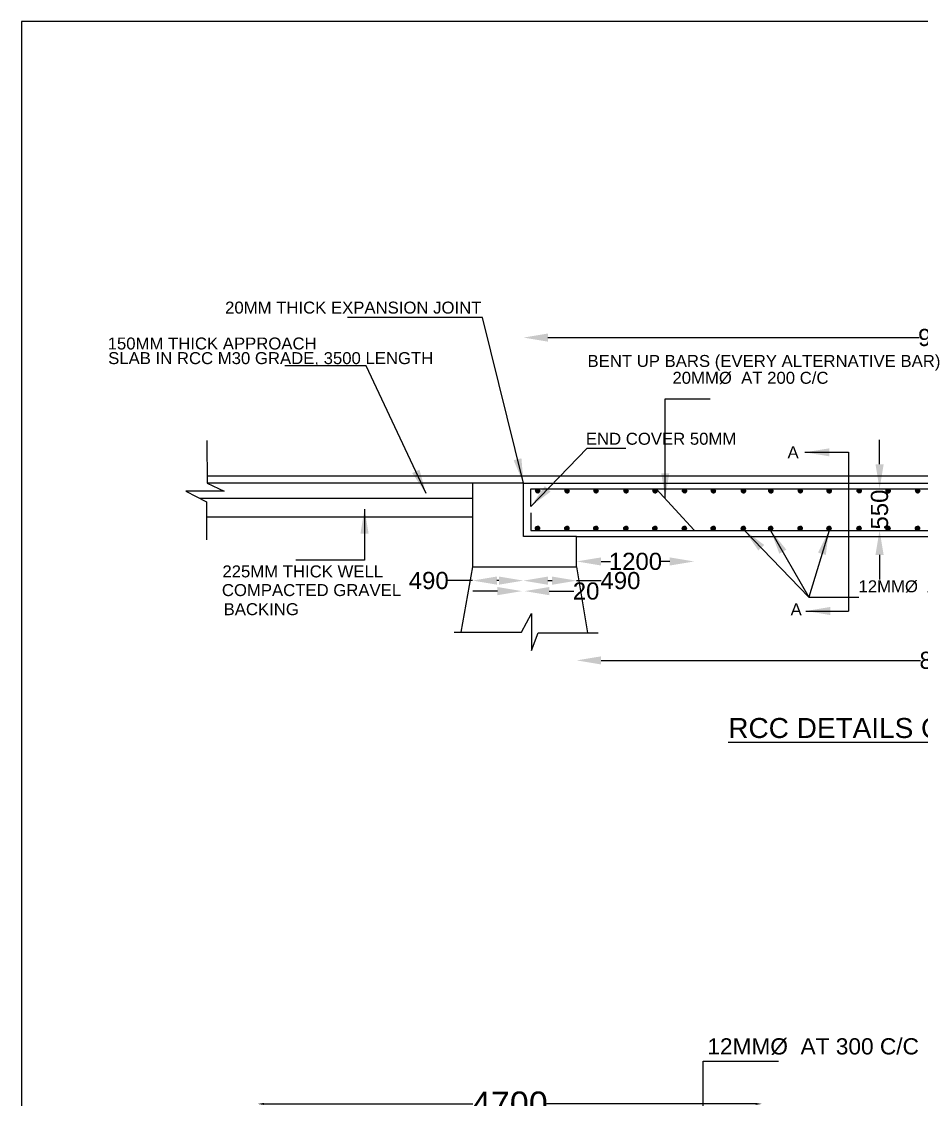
# Model space of a CAD drawing. Header units: millimetres. Extents: x 114438 to 125218, y -166310 to 12693.
# Drawn here: x 114438 to 118110, y 8292 to 12693 of the extents above; entities that cross this region are included whole.
import ezdxf

# ---------------------------------------------------------------- set-up
doc = ezdxf.new("R2010")
doc.units = ezdxf.units.MM
doc.header["$MEASUREMENT"] = 0
for name, color, linetype in [('DIMENSION', 7, 'Continuous'), ('DRAWING', 7, 'Continuous'), ('TEXT', 7, 'Continuous')]:
    doc.layers.add(name, color=color, linetype=linetype)
doc.styles.get("Standard").update_dxf_attribs({"font": 'arial.ttf'})
doc.dimstyles.new('ST100', dxfattribs={"dimtxt": 100, "dimasz": 25, "dimexe": 0, "dimexo": 300, "dimgap": 0.09, "dimtad": 0, "dimtih": 1, "dimtoh": 1, "dimdec": 0, "dimzin": 0, "dimdsep": 46, "dimtxsty": 'Standard', "dimcen": 0, "dimse1": 1, "dimse2": 1, "dimadec": 0, "dimazin": 0, "dimtfac": 1, "dimtdec": 0, "dimtofl": 0, "dimtmove": 0, "dimatfit": 3, "dimfxl": 2000, "dimtolj": 1, "dimtzin": 0, "dimarcsym": 0})
doc.dimstyles.get("Standard").update_dxf_attribs({"dimtxt": 70, "dimasz": 100, "dimexe": 0.18, "dimexo": 0.0625, "dimgap": 0.09, "dimtad": 0, "dimdec": 0, "dimzin": 0, "dimdsep": 46, "dimtxsty": 'Standard', "dimcen": 0.09, "dimse1": 1, "dimse2": 1, "dimadec": 0, "dimazin": 0, "dimtfac": 1, "dimtdec": 0, "dimtofl": 0, "dimtmove": 0, "dimatfit": 3, "dimfxl": 1, "dimtolj": 1, "dimtzin": 0, "dimarcsym": 0})

# ---------------------------------------------------------------- blocks, each defined once
blk = doc.blocks.new('*D6')
at = {"layer": 'Defpoints', "color": 0, "transparency": 16777216}
for p in [(116277.9, 10591.3), (116485.8, 10591.3), (116277.9, 10410.8)]:
    blk.add_point(p, dxfattribs=at)
at = {"layer": 'DRAWING', "color": 0, "lineweight": -2, "transparency": 16777216}
for p, q in [((116277.9, 10410.8), (116177.9, 10410.8)), ((116385.8, 10410.8), (116377.9, 10410.8))]:
    blk.add_line(p, q, dxfattribs=at)
at = {"layer": 'DRAWING', "color": 0, "transparency": 16777216}
for points in [[(116377.9, 10427.5), (116377.9, 10394.2), (116277.9, 10410.8)], [(116385.8, 10427.5), (116385.8, 10394.2), (116485.8, 10410.8)]]:
    blk.add_solid(points, dxfattribs=at)
at = {"layer": 'DRAWING', "color": 0, "transparency": 16777216, "insert": (116099.2, 10410.8), "char_height": 70, "attachment_point": 5}
blk.add_mtext('\\A1;490', dxfattribs=at)
blk = doc.blocks.new('*D7')
at = {"layer": 'Defpoints', "color": 0, "transparency": 16777216}
for p in [(116485.8, 10591.3), (116703, 10591.3), (116703, 10410.6)]:
    blk.add_point(p, dxfattribs=at)
at = {"layer": 'DRAWING', "color": 0, "lineweight": -2, "transparency": 16777216}
for p, q in [((116585.8, 10410.6), (116603, 10410.6)), ((116703, 10410.6), (116803, 10410.6))]:
    blk.add_line(p, q, dxfattribs=at)
at = {"layer": 'DRAWING', "color": 0, "transparency": 16777216}
for points in [[(116585.8, 10427.3), (116585.8, 10393.9), (116485.8, 10410.6)], [(116603, 10427.3), (116603, 10393.9), (116703, 10410.6)]]:
    blk.add_solid(points, dxfattribs=at)
at = {"layer": 'DRAWING', "color": 0, "transparency": 16777216, "insert": (116881.8, 10410.6), "char_height": 70, "attachment_point": 5}
blk.add_mtext('\\A1;490', dxfattribs=at)
blk = doc.blocks.new('*D5')
at = {"layer": 'Defpoints', "color": 0, "transparency": 16777216}
for p in [(116479.8, 10393.7), (116490.9, 10391.9), (116490.9, 10367.9)]:
    blk.add_point(p, dxfattribs=at)
at = {"layer": 'DRAWING', "color": 0, "lineweight": -2, "transparency": 16777216}
for p, q in [((116379.8, 10367.9), (116279.8, 10367.9)), ((116590.9, 10367.9), (116690.9, 10367.9))]:
    blk.add_line(p, q, dxfattribs=at)
at = {"layer": 'DRAWING', "color": 0, "transparency": 16777216}
for points in [[(116379.8, 10384.6), (116379.8, 10351.3), (116479.8, 10367.9)], [(116590.9, 10384.6), (116590.9, 10351.3), (116490.9, 10367.9)]]:
    blk.add_solid(points, dxfattribs=at)
at = {"layer": 'DRAWING', "color": 0, "transparency": 16777216, "insert": (116741.6, 10367.9), "char_height": 70, "attachment_point": 5}
blk.add_mtext('\\A1;20', dxfattribs=at)
blk = doc.blocks.new('*D8')
at = {"layer": 'Defpoints', "color": 0, "transparency": 16777216}
for p in [(117182.8, 10616.8), (117182.8, 10489), (116703, 10466.9)]:
    blk.add_point(p, dxfattribs=at)
at = {"layer": 'DRAWING', "color": 0, "lineweight": -2, "transparency": 16777216}
for p, q in [((116803, 10489), (116841.7, 10489)), ((117082.8, 10489), (117044.1, 10489))]:
    blk.add_line(p, q, dxfattribs=at)
at = {"layer": 'DRAWING', "color": 0, "transparency": 16777216}
for points in [[(116803, 10505.6), (116803, 10472.3), (116703, 10489)], [(117082.8, 10505.6), (117082.8, 10472.3), (117182.8, 10489)]]:
    blk.add_solid(points, dxfattribs=at)
at = {"layer": 'DRAWING', "color": 0, "transparency": 16777216, "insert": (116942.9, 10489), "char_height": 70, "attachment_point": 5}
blk.add_mtext('\\A1;1200', dxfattribs=at)
blk = doc.blocks.new('*D9')
at = {"layer": 'Defpoints', "color": 0, "transparency": 16777216}
for p in [(117939.2, 10785.8), (117939.2, 10785.8), (117939.2, 10615.9)]:
    blk.add_point(p, dxfattribs=at)
at = {"layer": 'DRAWING', "color": 0, "lineweight": -2, "transparency": 16777216}
for p, q in [((117939.2, 10885.8), (117939.2, 10985.8)), ((117939.2, 10515.9), (117939.2, 10415.9))]:
    blk.add_line(p, q, dxfattribs=at)
at = {"layer": 'DRAWING', "color": 0, "transparency": 16777216}
for points in [[(117922.5, 10885.8), (117955.9, 10885.8), (117939.2, 10785.8)], [(117922.5, 10515.9), (117955.9, 10515.9), (117939.2, 10615.9)]]:
    blk.add_solid(points, dxfattribs=at)
at = {"layer": 'DRAWING', "color": 0, "transparency": 16777216, "insert": (117939.2, 10700.9), "char_height": 70, "attachment_point": 5, "rotation": 90}
blk.add_mtext('\\A1;550', dxfattribs=at)
blk = doc.blocks.new('*D14')
at = {"layer": 'Defpoints', "color": 0, "transparency": 16777216}
for p in [(116703, 10466.9), (119718.4, 10181.6), (116703, 10085)]:
    blk.add_point(p, dxfattribs=at)
at = {"layer": 'DRAWING', "color": 0, "lineweight": -2, "transparency": 16777216}
for p, q in [((116803, 10085), (118106.2, 10085)), ((119618.4, 10085), (118315.3, 10085))]:
    blk.add_line(p, q, dxfattribs=at)
at = {"layer": 'DRAWING', "color": 0, "transparency": 16777216}
for points in [[(116803, 10101.6), (116803, 10068.3), (116703, 10085)], [(119618.4, 10101.6), (119618.4, 10068.3), (119718.4, 10085)]]:
    blk.add_solid(points, dxfattribs=at)
at = {"layer": 'DRAWING', "color": 0, "transparency": 16777216, "insert": (118210.7, 10085), "char_height": 70, "attachment_point": 5}
blk.add_mtext('\\A1;8000', dxfattribs=at)
blk = doc.blocks.new('*D15')
at = {"layer": 'Defpoints', "color": 0, "lineweight": -2, "transparency": 16777216}
for p, q in [((116585.8, 11403.1), (118100.4, 11403.1)), ((119823.9, 11403.1), (118309.4, 11403.1))]:
    blk.add_line(p, q, dxfattribs=at)
at = {"layer": 'Defpoints', "color": 0, "transparency": 16777216}
for p in [(119923.9, 11403.1), (116485.8, 10809.2), (119923.9, 10809.2)]:
    blk.add_point(p, dxfattribs=at)
for points in [[(116585.8, 11419.8), (116585.8, 11386.4), (116485.8, 11403.1)], [(119823.9, 11419.8), (119823.9, 11386.4), (119923.9, 11403.1)]]:
    blk.add_solid(points, dxfattribs=at)
at = {"layer": 'Defpoints', "color": 0, "transparency": 16777216, "insert": (118204.9, 11403.1), "char_height": 70, "attachment_point": 5}
blk.add_mtext('\\A1;9000', dxfattribs=at)
blk = doc.blocks.new('*D26')
at = {"layer": 'Defpoints', "color": 0, "ltscale": 0.4, "transparency": 16777216}
for p in [(117458.7, 8274), (115401.5, 7998.4), (117458.7, -166309.7)]:
    blk.add_point(p, dxfattribs=at)
at = {"layer": 'DIMENSION', "color": 0, "lineweight": -2, "ltscale": 0.4, "transparency": 16777216}
for p, q in [((115426.5, 8274), (116278.8, 8274)), ((117433.7, 8274), (116581.3, 8274))]:
    blk.add_line(p, q, dxfattribs=at)
at = {"layer": 'DIMENSION', "color": 0, "ltscale": 0.4, "transparency": 16777216}
for points in [[(115426.5, 8278.2), (115426.5, 8269.9), (115401.5, 8274)], [(117433.7, 8278.2), (117433.7, 8269.9), (117458.7, 8274)]]:
    blk.add_solid(points, dxfattribs=at)
at = {"layer": 'DIMENSION', "color": 0, "ltscale": 0.4, "transparency": 16777216, "insert": (116430.1, 8274), "char_height": 100, "attachment_point": 5}
blk.add_mtext('\\A1;4700', dxfattribs=at)

msp = doc.modelspace()

# ---------------------------------------------------------------- hatches: boundary and pattern name
at = {"layer": 'DRAWING'}
h = msp.add_hatch(dxfattribs=at)
h.set_pattern_fill('ANSI31', color=256, scale=0.81385, style=0)
h.set_pattern_definition([(45, (73177.44696, 2133.12595), (-0.07193489547, 0.07193489547), [])])
h.paths.add_polyline_path([(116552.1, 10777.3, 0.409166), (116543.8, 10785.8), (116543.5, 10785.8, 0.409166), (116535.2, 10777.3, 1)])
h = msp.add_hatch(dxfattribs=at)
h.set_pattern_fill('ANSI31', color=256, scale=0.81385, style=0)
h.set_pattern_definition([(45, (73297.73036, 2133.12595), (-0.07193489547, 0.07193489547), [])])
h.paths.add_polyline_path([(116672.4, 10777.3, 0.409166), (116664.1, 10785.8), (116663.8, 10785.8, 0.409166), (116655.4, 10777.3, 1)])
h = msp.add_hatch(dxfattribs=at)
h.set_pattern_fill('ANSI31', color=256, scale=0.81385, style=0)
h.set_pattern_definition([(45, (73415.59083, 2133.12595), (-0.07193489547, 0.07193489547), [])])
h.paths.add_polyline_path([(116790.3, 10777.3, 0.409166), (116781.9, 10785.8), (116781.6, 10785.8, 0.409166), (116773.3, 10777.3, 1)])
h = msp.add_hatch(dxfattribs=at)
h.set_pattern_fill('ANSI31', color=256, scale=0.81385, style=0)
h.set_pattern_definition([(45, (73538.23079, 2133.12595), (-0.07193489547, 0.07193489547), [])])
h.paths.add_polyline_path([(116912.9, 10777.3, 0.409166), (116904.6, 10785.8), (116904.3, 10785.8, 0.409166), (116895.9, 10777.3, 1)])
h = msp.add_hatch(dxfattribs=at)
h.set_pattern_fill('ANSI31', color=256, scale=0.81385, style=0)
h.set_pattern_definition([(45, (73656.57632, 2133.12595), (-0.07193489547, 0.07193489547), [])])
h.paths.add_polyline_path([(117031.3, 10777.3, 0.409166), (117022.9, 10785.8), (117022.6, 10785.8, 0.409166), (117014.3, 10777.3, 1)])
h = msp.add_hatch(dxfattribs=at)
h.set_pattern_fill('ANSI31', color=256, scale=0.81385, style=0)
h.set_pattern_definition([(45, (73776.85972, 2133.12595), (-0.07193489547, 0.07193489547), [])])
h.paths.add_polyline_path([(117151.6, 10777.3, 0.409166), (117143.2, 10785.8), (117142.9, 10785.8, 0.409166), (117134.6, 10777.3, 1)])
h = msp.add_hatch(dxfattribs=at)
h.set_pattern_fill('ANSI31', color=256, scale=0.81385, style=0)
h.set_pattern_definition([(45, (73894.7202, 2133.12595), (-0.07193489547, 0.07193489547), [])])
h.paths.add_polyline_path([(117269.4, 10777.3, 0.409166), (117261.1, 10785.8), (117260.8, 10785.8, 0.409166), (117252.4, 10777.3, 1)])
h = msp.add_hatch(dxfattribs=at)
h.set_pattern_fill('ANSI31', color=256, scale=0.81385, style=0)
h.set_pattern_definition([(45, (74017.36015, 2133.12595), (-0.07193489547, 0.07193489547), [])])
h.paths.add_polyline_path([(117392.1, 10777.3, 0.409166), (117383.7, 10785.8), (117383.4, 10785.8, 0.409166), (117375.1, 10777.3, 1)])
h = msp.add_hatch(dxfattribs=at)
h.set_pattern_fill('ANSI31', color=256, scale=0.81385, style=0)
h.set_pattern_definition([(45, (74128.99055, 2133.12595), (-0.07193489547, 0.07193489547), [])])
h.paths.add_polyline_path([(117503.7, 10777.3, 0.409166), (117495.3, 10785.8), (117495, 10785.8, 0.409166), (117486.7, 10777.3, 1)])
h = msp.add_hatch(dxfattribs=at)
h.set_pattern_fill('ANSI31', color=256, scale=0.81385, style=0)
h.set_pattern_definition([(45, (74249.27395, 2133.12595), (-0.07193489547, 0.07193489547), [])])
h.paths.add_polyline_path([(117624, 10777.3, 0.409166), (117615.6, 10785.8), (117615.3, 10785.8, 0.409166), (117607, 10777.3, 1)])
h = msp.add_hatch(dxfattribs=at)
h.set_pattern_fill('ANSI31', color=256, scale=0.81385, style=0)
h.set_pattern_definition([(45, (74367.13442, 2133.12595), (-0.07193489547, 0.07193489547), [])])
h.paths.add_polyline_path([(117741.8, 10777.3, 0.409166), (117733.5, 10785.8), (117733.2, 10785.8, 0.409166), (117724.8, 10777.3, 1)])
h = msp.add_hatch(dxfattribs=at)
h.set_pattern_fill('ANSI31', color=256, scale=0.81385, style=0)
h.set_pattern_definition([(45, (74489.77438, 2133.12595), (-0.07193489547, 0.07193489547), [])])
h.paths.add_polyline_path([(117864.5, 10777.3, 0.409166), (117856.1, 10785.8), (117855.8, 10785.8, 0.409166), (117847.5, 10777.3, 1)])
h = msp.add_hatch(dxfattribs=at)
h.set_pattern_fill('ANSI31', color=256, scale=0.81385, style=0)
h.set_pattern_definition([(45, (74607.88629, 2133.12595), (-0.07193489547, 0.07193489547), [])])
h.paths.add_polyline_path([(117982.6, 10777.3, 0.409166), (117974.2, 10785.8), (117973.9, 10785.8, 0.409166), (117965.6, 10777.3, 1)])
h = msp.add_hatch(dxfattribs=at)
h.set_pattern_fill('ANSI31', color=256, scale=0.81385, style=0)
h.set_pattern_definition([(45, (74728.16969, 2133.12595), (-0.07193489547, 0.07193489547), [])])
h.paths.add_polyline_path([(118102.9, 10777.3, 0.409166), (118094.5, 10785.8), (118094.2, 10785.8, 0.409166), (118085.9, 10777.3, 1)])
h = msp.add_hatch(dxfattribs=at)
h.set_pattern_fill('ANSI31', color=256, scale=0.81385, style=0)
h.set_pattern_definition([(315, (73176.74168, 19268.57635), (-0.07193489547, -0.07193489547), [])])
h.paths.add_polyline_path([(116534.5, 10624.4, 0.409166), (116542.8, 10615.9), (116543.1, 10615.9, 0.409166), (116551.4, 10624.4, 1)])
h = msp.add_hatch(dxfattribs=at)
h.set_pattern_fill('ANSI31', color=256, scale=0.81385, style=0)
h.set_pattern_definition([(315, (73297.02508, 19268.57635), (-0.07193489547, -0.07193489547), [])])
h.paths.add_polyline_path([(116671.7, 10624.4, -0.409166), (116663.4, 10615.9), (116663.1, 10615.9, -0.409166), (116654.7, 10624.4, -1)])
h = msp.add_hatch(dxfattribs=at)
h.set_pattern_fill('ANSI31', color=256, scale=0.81385, style=0)
h.set_pattern_definition([(315, (73414.88555, 19268.57635), (-0.07193489547, -0.07193489547), [])])
h.paths.add_polyline_path([(116789.6, 10624.4, -0.409166), (116781.2, 10615.9), (116780.9, 10615.9, -0.409166), (116772.6, 10624.4, -1)])
h = msp.add_hatch(dxfattribs=at)
h.set_pattern_fill('ANSI31', color=256, scale=0.81385, style=0)
h.set_pattern_definition([(315, (73537.52551, 19268.57635), (-0.07193489547, -0.07193489547), [])])
h.paths.add_polyline_path([(116912.2, 10624.4, -0.409166), (116903.9, 10615.9), (116903.6, 10615.9, -0.409166), (116895.2, 10624.4, -1)])
h = msp.add_hatch(dxfattribs=at)
h.set_pattern_fill('ANSI31', color=256, scale=0.81385, style=0)
h.set_pattern_definition([(315, (73655.87104, 19268.57635), (-0.07193489547, -0.07193489547), [])])
h.paths.add_polyline_path([(117030.6, 10624.4, -0.409166), (117022.2, 10615.9), (117021.9, 10615.9, -0.409166), (117013.6, 10624.4, -1)])
h = msp.add_hatch(dxfattribs=at)
h.set_pattern_fill('ANSI31', color=256, scale=0.81385, style=0)
h.set_pattern_definition([(315, (73776.15444, 19268.57635), (-0.07193489547, -0.07193489547), [])])
h.paths.add_polyline_path([(117150.8, 10624.4, -0.409166), (117142.5, 10615.9), (117142.2, 10615.9, -0.409166), (117133.9, 10624.4, -1)])
h = msp.add_hatch(dxfattribs=at)
h.set_pattern_fill('ANSI31', color=256, scale=0.81385, style=0)
h.set_pattern_definition([(315, (73894.01492, 19268.57635), (-0.07193489547, -0.07193489547), [])])
h.paths.add_polyline_path([(117268.7, 10624.4, -0.409166), (117260.4, 10615.9), (117260.1, 10615.9, -0.409166), (117251.7, 10624.4, -1)])
h = msp.add_hatch(dxfattribs=at)
h.set_pattern_fill('ANSI31', color=256, scale=0.81385, style=0)
h.set_pattern_definition([(315, (74016.65487, 19268.57635), (-0.07193489547, -0.07193489547), [])])
h.paths.add_polyline_path([(117391.3, 10624.4, -0.409166), (117383, 10615.9), (117382.7, 10615.9, -0.409166), (117374.4, 10624.4, -1)])
h = msp.add_hatch(dxfattribs=at)
h.set_pattern_fill('ANSI31', color=256, scale=0.81385, style=0)
h.set_pattern_definition([(315, (74128.28527, 19268.57635), (-0.07193489547, -0.07193489547), [])])
h.paths.add_polyline_path([(117503, 10624.4, -0.409166), (117494.6, 10615.9), (117494.3, 10615.9, -0.409166), (117486, 10624.4, -1)])
h = msp.add_hatch(dxfattribs=at)
h.set_pattern_fill('ANSI31', color=256, scale=0.81385, style=0)
h.set_pattern_definition([(315, (74248.56867, 19268.57635), (-0.07193489547, -0.07193489547), [])])
h.paths.add_polyline_path([(117623.3, 10624.4, -0.409166), (117614.9, 10615.9), (117614.6, 10615.9, -0.409166), (117606.3, 10624.4, -1)])
h = msp.add_hatch(dxfattribs=at)
h.set_pattern_fill('ANSI31', color=256, scale=0.81385, style=0)
h.set_pattern_definition([(315, (74366.42914, 19268.57635), (-0.07193489547, -0.07193489547), [])])
h.paths.add_polyline_path([(117741.1, 10624.4, -0.409166), (117732.8, 10615.9), (117732.5, 10615.9, -0.409166), (117724.1, 10624.4, -1)])
h = msp.add_hatch(dxfattribs=at)
h.set_pattern_fill('ANSI31', color=256, scale=0.81385, style=0)
h.set_pattern_definition([(315, (74489.0691, 19268.57635), (-0.07193489547, -0.07193489547), [])])
h.paths.add_polyline_path([(117863.8, 10624.4, -0.409166), (117855.4, 10615.9), (117855.1, 10615.9, -0.409166), (117846.8, 10624.4, -1)])
h = msp.add_hatch(dxfattribs=at)
h.set_pattern_fill('ANSI31', color=256, scale=0.81385, style=0)
h.set_pattern_definition([(315, (74607.18101, 19268.57635), (-0.07193489547, -0.07193489547), [])])
h.paths.add_polyline_path([(117981.9, 10624.4, -0.409166), (117973.5, 10615.9), (117973.2, 10615.9, -0.409166), (117964.9, 10624.4, -1)])
h = msp.add_hatch(dxfattribs=at)
h.set_pattern_fill('ANSI31', color=256, scale=0.81385, style=0)
h.set_pattern_definition([(315, (74727.46441, 19268.57635), (-0.07193489547, -0.07193489547), [])])
h.paths.add_polyline_path([(118102.2, 10624.4, -0.409166), (118093.8, 10615.9), (118093.5, 10615.9, -0.409166), (118085.2, 10624.4, -1)])

# ---------------------------------------------------------------- linework, layer by layer
msp.add_lwpolyline([(125216.5, 12693.4), (114437.7, 12693.4), (114437.7, 4535.7), (125216.5, 4535.7)], close=True, dxfattribs=at)
for points in [[(115194.1, 10983.2), (115194.9, 10809.2), (115263.9, 10775.8), (115107.4, 10775.8), (115191.9, 10731.9), (115191.9, 10576.8)], [(115194.8, 10838.9), (120459.9, 10838.9)], [(116277.9, 10809.2), (116277.9, 10466.9), (116703, 10466.9), (116703, 10591.3), (116485.8, 10591.3), (116485.8, 10809.2), (116277.9, 10809.2), (115194.9, 10809.2)], [(116485.8, 10809.2), (120459.9, 10809.2)], [(116516.1, 10713.7), (116516.1, 10785.8), (119905.5, 10785.8), (119905.5, 10711.1)], [(116703, 10591.3), (119923.9, 10591.3), (119923.9, 10809.2)], [(117027.2, 10785.4), (117182.8, 10616.8)], [(116277.9, 10746.5), (115163.8, 10746.5)], [(116277.9, 10669.2), (115191.9, 10669.2)], [(116515.4, 10688), (116515.4, 10615.9), (119904.8, 10615.9), (119904.8, 10690.6)], [(116277.9, 10466.9), (116230.3, 10200.1)], [(116703, 10466.9), (116746.6, 10197.8)], [(116203.3, 10200.1), (116478.1, 10200.1), (116519.3, 10276.9), (116519.3, 10125.9), (116546, 10197.8), (116790.7, 10197.8)]]:
    msp.add_lwpolyline(points, dxfattribs=at)
for centre in [(116543.6, 10777.3), (116663.9, 10777.3), (116781.8, 10777.3), (116904.4, 10777.3), (117022.8, 10777.3), (117143.1, 10777.3), (117260.9, 10777.3), (117383.6, 10777.3), (117495.2, 10777.3), (117615.5, 10777.3), (117733.3, 10777.3), (117856, 10777.3), (117974.1, 10777.3), (118094.4, 10777.3), (116542.9, 10624.4), (116663.2, 10624.4), (116781.1, 10624.4), (116903.7, 10624.4), (117022.1, 10624.4), (117142.4, 10624.4), (117260.2, 10624.4), (117382.9, 10624.4), (117494.5, 10624.4), (117614.8, 10624.4), (117732.6, 10624.4), (117855.3, 10624.4), (117973.4, 10624.4), (118093.7, 10624.4)]:
    msp.add_circle(centre, 8.49, dxfattribs=at)

# ---------------------------------------------------------------- texts
at = {"layer": 'DRAWING', "color": 7}
msp.add_text('12MMØ  AT 300 C/C ', height=66.209, rotation=0.0175, dxfattribs=at).set_placement((117236.4, 8475.9))
at = {"layer": 'TEXT'}
for s, height, p in [('20MM THICK EXPANSION JOINT', 48.831, (115268.3, 11501.1)), ('150MM THICK APPROACH', 48.831, (114789, 11354.5)), ('SLAB IN RCC M30 GRADE, 3500 LENGTH', 48.831, (114791.1, 11294.8)), ('BENT UP BARS (EVERY ALTERNATIVE BAR)', 48.831, (116747.3, 11283.2)), ('20MMØ  AT 200 C/C ', 48.831, (117093.9, 11214.5)), ('END COVER 50MM', 48.831, (116740.5, 10965.6)), ('A', 48.8, (117563.6, 10910.3)), ('225MM THICK WELL ', 48.831, (115257.3, 10424)), ('COMPACTED GRAVEL ', 48.831, (115255.1, 10347.7)), ('12MMØ  AT 150 C/C ', 48.831, (117853.3, 10363.1)), ('BACKING', 48.83, (115262.3, 10269.7)), ('A', 48.8, (117576.1, 10269)), ('%%URCC DETAILS OF DECK SLAB', 81.742, (117321.8, 9768.1))]:
    msp.add_text(s, height=height, dxfattribs=at).set_placement(p)

# ---------------------------------------------------------------- dimensions: what is measured, and where the dimension line sits
at = {"layer": 'Defpoints'}
dim = msp.add_linear_dim(base=(119923.9, 11403.1), p1=(116485.8, 10809.2), p2=(119923.9, 10809.2), text='9000', dimstyle='Standard', override={"dimfxl": 2000}, dxfattribs=at)
dim.commit()
dim.dimension.update_dxf_attribs({"geometry": '*D15', "text_midpoint": (118204.9, 11403.1)})
at = {"layer": 'DIMENSION', "ltscale": 0.4}
dim = msp.add_linear_dim(base=(117458.7, 8274), p1=(115401.5, 7998.4), p2=(117458.7, -166309.7), text='4700', dimstyle='ST100', dxfattribs=at)
dim.commit()
dim.dimension.update_dxf_attribs({"geometry": '*D26', "text_midpoint": (116430.1, 8274)})
at = {"layer": 'DRAWING'}
dim = msp.add_linear_dim(base=(117939.2, 10785.8), p1=(117939.2, 10615.9), p2=(117939.2, 10785.8), angle=90, text='550', dimstyle='Standard', override={"dimfxl": 2000}, dxfattribs=at)
dim.commit()
dim.dimension.update_dxf_attribs({"geometry": '*D9', "text_midpoint": (117939.2, 10700.9)})
for base, p1, p2, text, picture, middle in [((117182.8, 10489), (116703, 10466.9), (117182.8, 10616.8), '1200', '*D8', (116942.9, 10489)), ((116277.9, 10410.8), (116485.8, 10591.3), (116277.9, 10591.3), '490', '*D6', (116099.2, 10410.8)), ((116703, 10410.6), (116485.8, 10591.3), (116703, 10591.3), '490', '*D7', (116881.8, 10410.6)), ((116703, 10085), (119718.4, 10181.6), (116703, 10466.9), '8000', '*D14', (118210.7, 10085)), ((116490.9, 10367.9), (116479.8, 10393.7), (116490.9, 10391.9), '20', '*D5', (116741.6, 10367.9))]:
    dim = msp.add_linear_dim(base=base, p1=p1, p2=p2, text=text, dimstyle='Standard', override={"dimfxl": 2000}, dxfattribs=at)
    dim.commit()
    dim.dimension.update_dxf_attribs({"geometry": picture, "text_midpoint": middle})

# ---------------------------------------------------------------- leaders
for points in [[(116485.8, 10809.2), (116318.1, 11485), (115768, 11485)], [(116088.9, 10766.5), (115844.1, 11287.1), (115511.8, 11287.1)], [(116515.4, 10713.7), (116745.6, 10951.1), (116903.3, 10951.1)], [(117634.6, 10934.6), (117812.4, 10934.6), (117812.4, 10286.7)], [(115837.3, 10703), (115837.3, 10494.3), (115556.6, 10494.3)], [(117387.1, 10617.1), (117650.8, 10343.3), (117854.5, 10343.3)], [(117494.6, 10615.9), (117650.8, 10343.3)], [(117732.8, 10615.9), (117650.8, 10343.3)], [(117638, 10286.7), (117812.4, 10286.7)], [(117218.6, 7598.8), (117218.6, 8449), (117527.2, 8449)]]:
    msp.add_leader(points, dimstyle='Standard', override={"dimgap": 0.09, "dimtad": 0}, dxfattribs=at)
at = {"layer": 'TEXT'}
msp.add_leader([(117064.5, 10748.9), (117064.5, 11153.2), (117248.1, 11153.2)], dimstyle='Standard', override={"dimgap": 0.09, "dimtad": 0}, dxfattribs=at)

doc.saveas('drawing.dxf')
